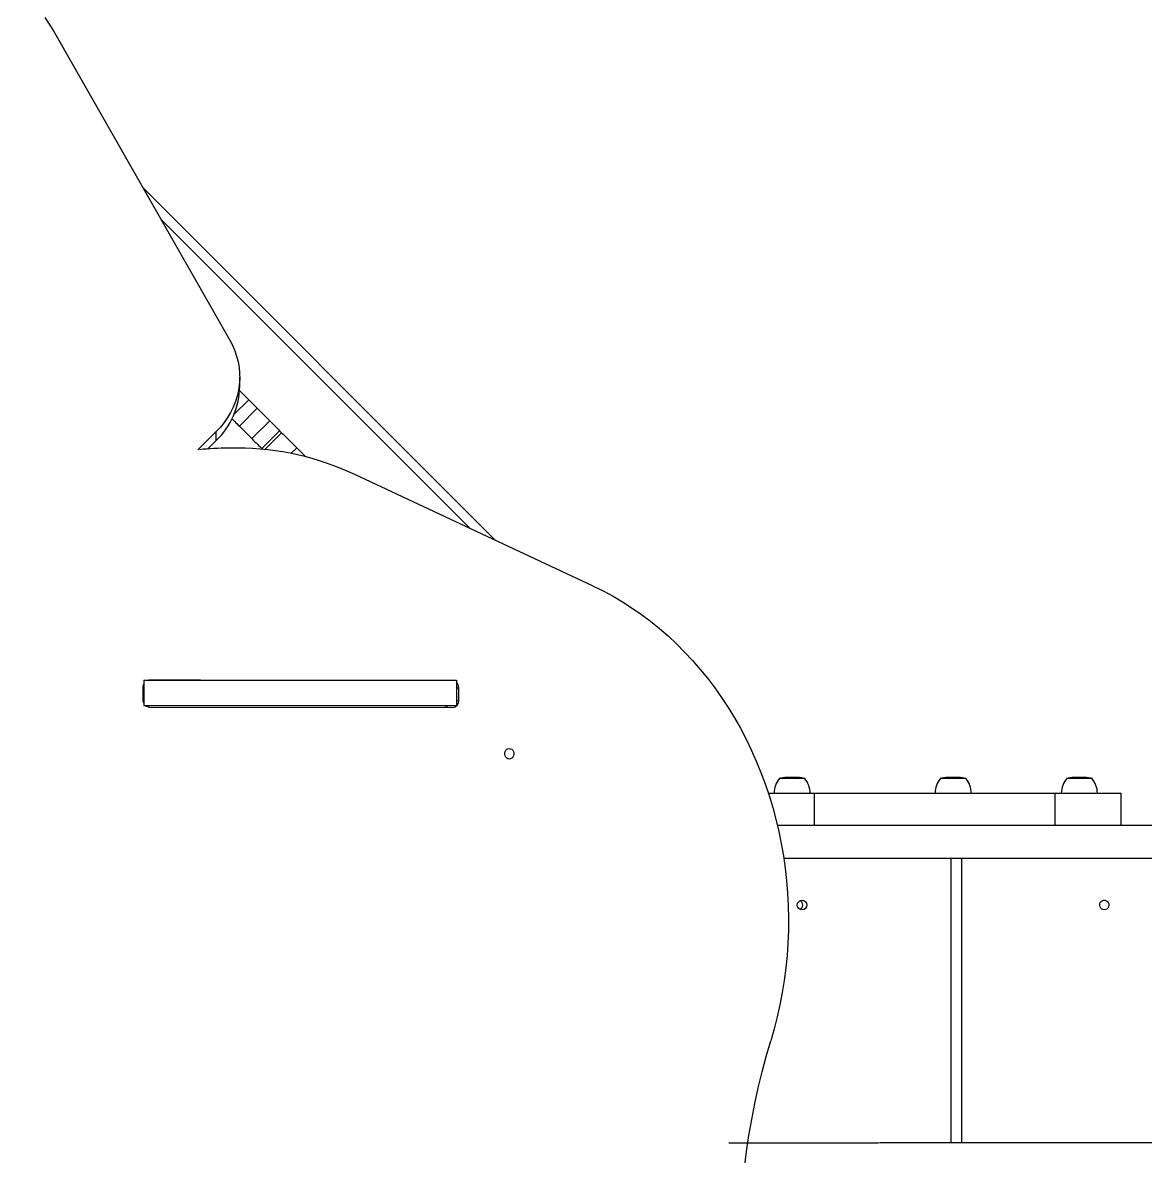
# Model space of a CAD drawing. Header units: millimetres. Extents: x -6502 to 7455, y -8041 to 5981.
# Drawn here: x 1468 to 2399, y -952 to -12 of the extents above; entities that cross this region are included whole.
import ezdxf

# ---------------------------------------------------------------- set-up
doc = ezdxf.new("R2010")
doc.units = ezdxf.units.MM
for name, color, linetype in [('DIKOM_ОБЪЕКТ', 7, 'Continuous'), ('DIKOM_РАЗМЕР_ЗОНА', 7, 'Continuous'), ('DIKOM_РАЗМЕР_ОБЪЕКТА', 7, 'Continuous')]:
    doc.layers.add(name, color=color, linetype=linetype)
doc.styles.add('style1', font='arial.ttf', dxfattribs={"width": 0.8})
doc.dimstyles.new('1-50', dxfattribs={"dimtxt": 300, "dimasz": 200, "dimexe": 100, "dimexo": 0, "dimgap": 100, "dimtad": 1, "dimtxsty": 'style1', "dimcen": 200, "dimclrd": 7, "dimclre": 7, "dimclrt": 7, "dimadec": 1, "dimazin": 2, "dimtfac": 1, "dimtmove": 0, "dimatfit": 2, "dimfxl": 0, "dimlwd": 25, "dimlwe": 18, "dimarcsym": 0})

# ---------------------------------------------------------------- blocks, each defined once
blk = doc.blocks.new('*D9')
at = {"layer": 'Defpoints', "color": 0, "transparency": 16777216}
for p in [(-5002.4, 2279.35), (3221.36, -679.08), (3221.36, -6822.7)]:
    blk.add_point(p, dxfattribs=at)
at = {"layer": 'DIKOM_РАЗМЕР_ОБЪЕКТА', "color": 7, "lineweight": 18, "transparency": 16777216}
for p, q in [((-5002.4, 2279.35), (-5002.4, -6922.7)), ((3221.36, -679.08), (3221.36, -6922.7))]:
    blk.add_line(p, q, dxfattribs=at)
at = {"layer": 'DIKOM_РАЗМЕР_ОБЪЕКТА', "color": 7, "lineweight": 25, "transparency": 16777216}
blk.add_line((-4802.4, -6822.7), (3021.36, -6822.7), dxfattribs=at)
at = {"layer": 'DIKOM_РАЗМЕР_ОБЪЕКТА', "color": 7, "transparency": 16777216}
for points in [[(-4802.4, -6789.37), (-4802.4, -6856.04), (-5002.4, -6822.7)], [(3021.36, -6789.37), (3021.36, -6856.04), (3221.36, -6822.7)]]:
    blk.add_solid(points, dxfattribs=at)
at = {"layer": 'DIKOM_РАЗМЕР_ОБЪЕКТА', "color": 7, "transparency": 16777216, "insert": (-897.4, -6569.53), "char_height": 300, "attachment_point": 5, "style": 'style1'}
blk.add_mtext('8200', dxfattribs=at)
blk = doc.blocks.new('*D10')
at = {"layer": 'Defpoints', "color": 0, "transparency": 16777216}
for p in [(971.84, 4480.93), (5953.26, 4480.93), (1279.72, -4050.19)]:
    blk.add_point(p, dxfattribs=at)
at = {"layer": 'DIKOM_РАЗМЕР_ОБЪЕКТА', "color": 7, "lineweight": 18, "transparency": 16777216}
for p, q in [((971.84, 4480.93), (6053.26, 4480.93)), ((1279.72, -4050.19), (6053.26, -4050.19))]:
    blk.add_line(p, q, dxfattribs=at)
at = {"layer": 'DIKOM_РАЗМЕР_ОБЪЕКТА', "color": 7, "lineweight": 25, "transparency": 16777216}
blk.add_line((5953.26, -3850.19), (5953.26, 4280.93), dxfattribs=at)
at = {"layer": 'DIKOM_РАЗМЕР_ОБЪЕКТА', "color": 7, "transparency": 16777216}
for points in [[(5919.93, 4280.93), (5986.59, 4280.93), (5953.26, 4480.93)], [(5919.93, -3850.19), (5986.59, -3850.19), (5953.26, -4050.19)]]:
    blk.add_solid(points, dxfattribs=at)
at = {"layer": 'DIKOM_РАЗМЕР_ОБЪЕКТА', "color": 7, "transparency": 16777216, "insert": (5700.09, 515.01), "char_height": 300, "attachment_point": 5, "rotation": 90, "style": 'style1'}
blk.add_mtext('8500', dxfattribs=at)
blk = doc.blocks.new('*D11')
at = {"layer": 'Defpoints', "color": 0, "transparency": 16777216}
for p in [(-6502.4, 2127.77), (4721.36, -677.29), (4721.36, -7940.86)]:
    blk.add_point(p, dxfattribs=at)
at = {"layer": 'DIKOM_РАЗМЕР_ЗОНА', "color": 7, "lineweight": 18, "transparency": 16777216}
for p, q in [((-6502.4, 2127.77), (-6502.4, -8040.86)), ((4721.36, -677.29), (4721.36, -8040.86))]:
    blk.add_line(p, q, dxfattribs=at)
at = {"layer": 'DIKOM_РАЗМЕР_ЗОНА', "color": 7, "lineweight": 25, "transparency": 16777216}
blk.add_line((-6302.4, -7940.86), (4521.36, -7940.86), dxfattribs=at)
at = {"layer": 'DIKOM_РАЗМЕР_ЗОНА', "color": 7, "transparency": 16777216}
for points in [[(-6302.4, -7907.52), (-6302.4, -7974.19), (-6502.4, -7940.86)], [(4521.36, -7907.52), (4521.36, -7974.19), (4721.36, -7940.86)]]:
    blk.add_solid(points, dxfattribs=at)
at = {"layer": 'DIKOM_РАЗМЕР_ЗОНА', "color": 7, "transparency": 16777216, "insert": (-207.97, -7687.68), "char_height": 300, "attachment_point": 5, "style": 'style1'}
blk.add_mtext('11200', dxfattribs=at)
blk = doc.blocks.new('*D12')
at = {"layer": 'Defpoints', "color": 0, "transparency": 16777216}
for p in [(1107.88, 5975.33), (979.72, -6050.19), (7355.2, -6050.19)]:
    blk.add_point(p, dxfattribs=at)
at = {"layer": 'DIKOM_РАЗМЕР_ЗОНА', "color": 7, "lineweight": 18, "transparency": 16777216}
for p, q in [((1107.88, 5975.33), (7455.2, 5975.33)), ((979.72, -6050.19), (7455.2, -6050.19))]:
    blk.add_line(p, q, dxfattribs=at)
at = {"layer": 'DIKOM_РАЗМЕР_ЗОНА', "color": 7, "lineweight": 25, "transparency": 16777216}
blk.add_line((7355.2, 5775.33), (7355.2, -5850.19), dxfattribs=at)
at = {"layer": 'DIKOM_РАЗМЕР_ЗОНА', "color": 7, "transparency": 16777216}
for points in [[(7321.86, 5775.33), (7388.53, 5775.33), (7355.2, 5975.33)], [(7321.86, -5850.19), (7388.53, -5850.19), (7355.2, -6050.19)]]:
    blk.add_solid(points, dxfattribs=at)
at = {"layer": 'DIKOM_РАЗМЕР_ЗОНА', "color": 7, "transparency": 16777216, "insert": (7102.02, 342.12), "char_height": 300, "attachment_point": 5, "rotation": 90, "style": 'style1'}
blk.add_mtext('12000', dxfattribs=at)

msp = doc.modelspace()

# ---------------------------------------------------------------- linework, layer by layer
at = {"layer": 'DIKOM_ОБЪЕКТ', "color": 7, "linetype": 'Continuous', "lineweight": 15}
for p, q in [((1493.099, -19.119), (1639.655, -275.867)), ((1860.594, -442.302), (1567.164, -148.872)), ((1839.343, -432.364), (1582.212, -175.233)), ((1647.939, -314.069), (1647.939, -306.569)), ((1647.82, -317.837), (1655.401, -325.418)), ((1655.401, -325.418), (1643.158, -337.662)), ((1662.555, -332.572), (1647.706, -347.421)), ((1662.555, -332.572), (1672.837, -342.853)), ((1647.706, -347.421), (1657.988, -357.703)), ((1672.837, -342.853), (1657.988, -357.703)), ((1628.413, -351.925), (1613.17, -367.168)), ((1628.413, -359.425), (1628.413, -351.925)), ((1681.123, -351.139), (1666.274, -365.989)), ((1682.788, -352.805), (1668.805, -366.789)), ((1681.123, -351.139), (1682.788, -352.805)), ((1628.413, -359.425), (1621.565, -366.273)), ((1646.028, -365.633), (1638.528, -365.633)), ((1666.274, -365.989), (1666.887, -366.602)), ((1695.285, -365.301), (1690.521, -370.065)), ((1695.285, -365.301), (1702.89, -372.907)), ((1941.638, -480.199), (1743.548, -387.569)), ((1568.227, -558.315), (1568.227, -579.315)), ((1568.227, -558.315), (1828.034, -558.315)), ((1571.914, -558.315), (1572.728, -558.242)), ((1607.786, -558.315), (1572.389, -558.254)), ((1615.286, -558.315), (1572.728, -558.242)), ((1828.034, -558.315), (1828.034, -579.315)), ((1567.524, -564.233), (1567.511, -574.634)), ((1828.034, -564.682), (1829.93, -564.682)), ((1829.916, -575.082), (1829.93, -564.682)), ((1568.227, -579.315), (1828.034, -579.315)), ((1572.63, -580.642), (1824.713, -581.073)), ((1828.034, -575.082), (1829.916, -575.082)), ((2103.505, -639.072), (2103.535, -639.069)), ((2105.846, -639.028), (2105.389, -639.028)), ((2106.206, -639.028), (2105.846, -639.028)), ((2107.266, -639.028), (2106.206, -639.028)), ((2106.388, -639.028), (2106.65, -639.028)), ((2108.317, -639.028), (2107.266, -639.028)), ((2108.173, -639.028), (2108.468, -639.028)), ((2109.722, -639.065), (2109.271, -639.051)), ((2110.985, -639.126), (2110.534, -639.1)), ((2237.343, -639.072), (2237.376, -639.07)), ((2239.681, -639.028), (2239.231, -639.028)), ((2240.04, -639.028), (2239.681, -639.028)), ((2241.1, -639.028), (2240.04, -639.028)), ((2240.239, -639.028), (2240.5, -639.028)), ((2242.16, -639.028), (2241.087, -639.028)), ((2242.013, -639.028), (2242.31, -639.028)), ((2243.554, -639.065), (2243.103, -639.051)), ((2244.818, -639.126), (2244.367, -639.1)), ((2342.141, -639.58), (2342.141, -639.072)), ((2344.435, -639.028), (2344.057, -639.028)), ((2344.774, -639.028), (2344.537, -639.028)), ((2345.834, -639.028), (2344.774, -639.028)), ((2345.181, -639.028), (2345.422, -639.028)), ((2347.001, -639.028), (2345.998, -639.028)), ((2348.262, -639.065), (2347.808, -639.051)), ((2347.83, -639.052), (2348.098, -639.06)), ((2349.534, -639.126), (2349.08, -639.1)), ((2117.664, -640.08), (2096.064, -640.08)), ((2098.912, -639.536), (2099.363, -639.469)), ((2099.349, -639.544), (2098.994, -639.538)), ((2099.975, -639.452), (2099.349, -639.544)), ((2099.363, -639.469), (2099.363, -639.542)), ((2099.452, -639.467), (2099.729, -639.459)), ((2099.729, -639.459), (2099.738, -639.458)), ((2099.729, -639.459), (2099.729, -639.488)), ((2099.738, -639.458), (2100.191, -639.37)), ((2099.738, -639.458), (2099.738, -639.487)), ((2100.506, -639.314), (2099.975, -639.452)), ((2100.361, -639.337), (2100.46, -639.326)), ((2100.787, -639.282), (2100.784, -639.282)), ((2101.984, -639.22), (2100.854, -639.275)), ((2101.236, -639.254), (2102.156, -639.185)), ((2102.17, -639.183), (2101.926, -639.188)), ((2102.687, -639.162), (2101.984, -639.22)), ((2102.047, -639.171), (2102.25, -639.155)), ((2102.156, -639.185), (2102.17, -639.183)), ((2102.156, -639.185), (2102.156, -639.206)), ((2102.17, -639.183), (2102.17, -639.205)), ((2102.25, -639.155), (2102.25, -639.198)), ((2102.384, -639.157), (2102.687, -639.162)), ((2110.813, -639.124), (2110.985, -639.126)), ((2114.046, -639.422), (2113.299, -639.327)), ((2114.548, -639.499), (2113.343, -639.339)), ((2114.432, -639.497), (2114.548, -639.499)), ((2251.506, -640.08), (2229.906, -640.08)), ((2232.759, -639.536), (2233.21, -639.469)), ((2233.174, -639.544), (2232.841, -639.538)), ((2233.8, -639.452), (2233.174, -639.544)), ((2233.21, -639.469), (2233.21, -639.539)), ((2233.299, -639.466), (2233.557, -639.459)), ((2233.557, -639.459), (2233.566, -639.458)), ((2233.557, -639.459), (2233.557, -639.488)), ((2233.566, -639.458), (2234.024, -639.372)), ((2233.566, -639.458), (2233.566, -639.486)), ((2234.346, -639.314), (2233.8, -639.452)), ((2234.208, -639.337), (2234.292, -639.328)), ((2234.646, -639.28), (2234.644, -639.28)), ((2235.81, -639.22), (2234.695, -639.275)), ((2235.094, -639.253), (2235.986, -639.185)), ((2236, -639.183), (2235.771, -639.188)), ((2236.514, -639.162), (2235.81, -639.22)), ((2235.885, -639.172), (2236.098, -639.155)), ((2235.986, -639.185), (2236, -639.183)), ((2235.986, -639.185), (2235.986, -639.206)), ((2236, -639.183), (2236, -639.204)), ((2236.098, -639.155), (2236.098, -639.196)), ((2236.229, -639.157), (2236.514, -639.162)), ((2244.652, -639.124), (2244.818, -639.126)), ((2247.884, -639.422), (2247.136, -639.327)), ((2248.384, -639.499), (2247.178, -639.339)), ((2248.268, -639.497), (2248.384, -639.499)), ((2356.332, -640.08), (2334.732, -640.08)), ((2337.819, -639.544), (2337.714, -639.539)), ((2337.766, -639.52), (2338.109, -639.469)), ((2338.449, -639.452), (2337.819, -639.544)), ((2338.109, -639.469), (2338.109, -639.502)), ((2338.169, -639.465), (2338.246, -639.459)), ((2338.246, -639.459), (2338.256, -639.458)), ((2338.246, -639.459), (2338.246, -639.482)), ((2338.256, -639.458), (2338.728, -639.392)), ((2338.256, -639.458), (2338.256, -639.48)), ((2339.095, -639.329), (2338.449, -639.452)), ((2340.472, -639.22), (2339.657, -639.267)), ((2340.087, -639.239), (2340.686, -639.185)), ((2341.179, -639.162), (2340.472, -639.22)), ((2340.701, -639.183), (2340.627, -639.187)), ((2340.663, -639.183), (2341.015, -639.155)), ((2340.686, -639.185), (2340.701, -639.183)), ((2340.686, -639.185), (2340.686, -639.202)), ((2340.701, -639.183), (2340.701, -639.201)), ((2341.015, -639.155), (2341.015, -639.175)), ((2341.082, -639.158), (2341.179, -639.162)), ((2349.455, -639.123), (2349.534, -639.126)), ((2350.588, -639.181), (2350.601, -639.184)), ((2352.647, -639.422), (2351.895, -639.327)), ((2351.895, -639.343), (2351.895, -639.327)), ((2353.121, -639.499), (2351.907, -639.339)), ((2352.594, -639.419), (2352.647, -639.422)), ((2353.049, -639.496), (2353.121, -639.499)), ((2087.107, -652.08), (2125.353, -652.08)), ((2125.353, -679.08), (2125.353, -652.08)), ((2125.353, -652.08), (2325.158, -652.08)), ((2325.158, -652.08), (2325.158, -679.08)), ((2325.158, -652.08), (2380.341, -652.08)), ((2380.341, -679.08), (2380.341, -652.08)), ((3209.826, -679.08), (2094.712, -679.08)), ((2099.964, -706.08), (3209.826, -706.08)), ((2239.165, -942.634), (2239.165, -706.08)), ((2247.711, -706.08), (2247.711, -942.625))]:
    msp.add_line(p, q, dxfattribs=at)
at = {"layer": 'DIKOM_ОБЪЕКТ', "color": 7, "linetype": 'Continuous', "lineweight": 15, "flags": 128}
for points in [[(1485.986, -8.051), (1489.698, -13.51), (1493.099, -19.119)], [(1639.655, -275.867), (1641.928, -280.221), (1643.849, -284.701), (1645.409, -289.285), (1646.601, -293.951), (1647.418, -298.677), (1647.857, -303.441), (1647.916, -308.22), (1647.595, -312.99), (1646.894, -317.73), (1645.818, -322.417), (1644.371, -327.029), (1642.56, -331.543), (1640.395, -335.939), (1637.885, -340.195), (1635.042, -344.29), (1631.88, -348.207), (1628.413, -351.925)], [(1655.401, -325.418), (1656.155, -326.172), (1656.964, -326.981), (1657.821, -327.838), (1658.719, -328.735), (1659.649, -329.665), (1660.604, -330.62), (1661.575, -331.592), (1662.555, -332.572)], [(1641.528, -341.244), (1642.115, -341.83), (1642.972, -342.687), (1643.869, -343.584), (1644.799, -344.515), (1645.754, -345.47), (1646.726, -346.441), (1647.706, -347.421)], [(1672.837, -342.853), (1674.023, -344.04), (1675.195, -345.211), (1676.336, -346.353), (1677.434, -347.451), (1678.474, -348.491), (1679.444, -349.46), (1680.33, -350.347), (1681.123, -351.139)], [(1682.788, -352.805), (1683.974, -353.991), (1685.314, -355.33), (1686.786, -356.803), (1688.368, -358.385), (1690.036, -360.052), (1691.762, -361.779), (1693.521, -363.538), (1695.285, -365.301)], [(1657.988, -357.703), (1659.174, -358.889), (1660.345, -360.06), (1661.487, -361.202), (1662.585, -362.3), (1663.625, -363.34), (1664.595, -364.31), (1665.481, -365.196), (1666.274, -365.989)], [(1941.638, -480.199), (1949.921, -484.267), (1958.077, -488.663), (1966.097, -493.383), (1973.97, -498.421), (1981.687, -503.771), (1989.239, -509.427), (1996.617, -515.381), (2003.812, -521.627), (2010.815, -528.156), (2017.618, -534.962), (2024.213, -542.036), (2030.591, -549.37), (2036.746, -556.954), (2042.67, -564.78), (2048.355, -572.838), (2053.795, -581.119), (2058.984, -589.612), (2063.914, -598.308), (2068.581, -607.195), (2072.978, -616.265), (2077.101, -625.504), (2080.943, -634.903), (2084.502, -644.45), (2087.772, -654.134), (2090.75, -663.942), (2093.431, -673.864), (2095.814, -683.887), (2097.894, -693.999), (2099.669, -704.189), (2101.138, -714.443), (2102.299, -724.75), (2103.149, -735.097), (2103.689, -745.472), (2103.917, -755.863), (2103.833, -766.256), (2103.437, -776.64), (2102.73, -787.001), (2101.713, -797.328), (2100.386, -807.609), (2098.752, -817.83), (2096.812, -827.979), (2094.569, -838.045), (2092.025, -848.015), (2089.184, -857.877)], [(1871.856, -623.854), (1870.783, -623.674), (1869.797, -623.152), (1868.978, -622.33), (1868.393, -621.276), (1868.089, -620.074), (1868.091, -618.821), (1868.398, -617.62), (1868.986, -616.568), (1869.807, -615.749), (1870.794, -615.23), (1871.868, -615.054), (1872.941, -615.234), (1873.927, -615.756), (1874.745, -616.577), (1875.33, -617.632), (1875.634, -618.834), (1875.633, -620.086), (1875.326, -621.288), (1874.738, -622.34), (1873.917, -623.159), (1872.93, -623.677), (1871.856, -623.854)], [(2366.242, -749.08), (2365.124, -748.903), (2364.105, -748.385), (2363.276, -747.574), (2362.711, -746.542), (2362.46, -745.379), (2362.544, -744.19), (2362.957, -743.08), (2363.662, -742.148), (2364.596, -741.476), (2365.677, -741.125), (2366.807, -741.125), (2367.888, -741.476), (2368.822, -742.148), (2369.527, -743.08), (2369.94, -744.19), (2370.024, -745.379), (2369.773, -746.542), (2369.207, -747.574), (2368.379, -748.385), (2367.36, -748.903), (2366.242, -749.08)], [(2067.366, -963.215), (2069.052, -949.793), (2071.038, -936.426), (2073.324, -923.123), (2075.908, -909.892), (2078.788, -896.744), (2081.962, -883.686), (2085.428, -870.728), (2089.184, -857.877)]]:
    msp.add_lwpolyline(points, dxfattribs=at)
at = {"layer": 'DIKOM_ОБЪЕКТ', "color": 7, "linetype": 'Continuous', "lineweight": 15}
msp.add_circle((2115.156, -745.103), 3.978, dxfattribs=at)
for centre, radius, start, end in [((1583.628, -313.264), 64.316, 314.133367, 359.282745), ((1638.536, -590.947), 225.314, 90.00212, 96.095239), ((1645.508, -595.685), 230.052, 64.775622, 89.870626), ((1574.232, -564.218), 6.707, 153.543238, 180.131036), ((1823.551, -564.577), 6.38, 359.06413, 45.351319), ((1574.22, -574.666), 6.709, 179.724801, 206.708643), ((1572.773, -575.819), 4.825, 226.431606, 268.301695), ((1817.11, -576.141), 4.94, 275.133219, 320.014607), ((1824.29, -575.45), 5.639, 274.30233, 3.74309), ((1863.103, -619.454), 5.069, 351.137442, 8.862558), ((2105.389, -680.863), 41.836, 93.159912, 94.120659), ((2105.389, -680.863), 41.836, 90, 92.537304), ((2108.339, -680.863), 41.836, 87.237962, 88.367348), ((2108.339, -680.863), 41.836, 85.587404, 86.60803), ((2239.231, -680.863), 41.836, 93.161536, 94.115979), ((2239.231, -680.863), 41.836, 90, 92.539019), ((2242.181, -680.863), 41.836, 87.241595, 88.370165), ((2242.181, -680.863), 41.836, 85.597801, 86.612166), ((2344.057, -680.863), 41.836, 93.19471, 94.079866), ((2344.057, -680.863), 41.836, 90, 92.591556), ((2347.007, -680.863), 41.836, 87.269606, 88.391923), ((2347.007, -680.863), 41.836, 85.72996, 86.644142), ((2110.541, -652.24), 18.677, 139.378843, 179.509067), ((2105.389, -680.863), 41.836, 98.798533, 102.879622), ((2105.389, -680.863), 41.836, 97.142968, 98.163952), ((2105.389, -680.863), 41.836, 96.319882, 96.640781), ((2105.389, -680.863), 41.836, 94.750336, 95.701268), ((2108.339, -680.863), 41.836, 82.255562, 84.947129), ((2108.339, -680.863), 41.836, 77.120378, 81.619103), ((2103.187, -652.24), 18.677, 0.490933, 40.621157), ((2244.383, -652.24), 18.677, 139.378843, 179.509067), ((2239.231, -680.863), 41.836, 98.790276, 102.879622), ((2239.231, -680.863), 41.836, 97.155172, 98.156144), ((2239.231, -680.863), 41.836, 96.294747, 96.652073), ((2239.231, -680.863), 41.836, 94.745152, 95.678508), ((2242.181, -680.863), 41.836, 82.263003, 84.95991), ((2242.181, -680.863), 41.836, 77.120378, 81.627032), ((2237.029, -652.24), 18.677, 0.490933, 40.621157), ((2349.209, -652.24), 18.677, 139.378843, 179.509067), ((2344.057, -680.863), 41.836, 98.726562, 102.879622), ((2344.057, -680.863), 41.836, 97.323229, 98.095763), ((2344.057, -680.863), 41.836, 96.039969, 96.814617), ((2344.057, -680.863), 41.836, 94.705074, 95.447943), ((2347.007, -680.863), 41.836, 82.320554, 85.101336), ((2347.007, -680.863), 41.836, 77.120378, 81.688349), ((2341.855, -652.24), 18.677, 0.490933, 40.621157), ((2111.719, -745.08), 4.011, 295.735696, 64.264304)]:
    msp.add_arc(centre, radius, start, end, dxfattribs=at)
for points, knots in [([(2103.054, -639.096), (2103.044, -639.095), (2103.027, -639.093), (2103.244, -639.085), (2103.454, -639.078), (2103.531, -639.075)], [0, 0, 0, 0, 0.4745565, 0.8099314, 1, 1, 1, 1]), ([(2104.944, -639.052), (2104.747, -639.057), (2104.352, -639.068), (2103.818, -639.082), (2103.409, -639.092), (2103.149, -639.096), (2103.085, -639.096), (2103.054, -639.096)], [0, 0, 0, 0, 0.2120676, 0.4264481, 0.6117603, 0.8096926, 1, 1, 1, 1]), ([(2104.888, -639.044), (2104.709, -639.049), (2104.4, -639.056), (2104.008, -639.065), (2103.718, -639.071), (2103.564, -639.073), (2103.522, -639.072), (2103.505, -639.072)], [0, 0, 0, 0, 0.2539028, 0.4390902, 0.624013, 0.8482644, 1, 1, 1, 1]), ([(2105.929, -639.03), (2105.925, -639.029), (2105.919, -639.027), (2105.711, -639.028), (2105.424, -639.033), (2105.129, -639.039), (2104.943, -639.043), (2104.888, -639.044)], [0, 0, 0, 0, 0.253252, 0.4657914, 0.6779395, 0.9041293, 1, 1, 1, 1]), ([(2106.21, -639.028), (2106.117, -639.029), (2105.931, -639.03), (2105.465, -639.039), (2105.118, -639.048), (2104.944, -639.052)], [0, 0, 0, 0, 0.3362047, 0.6672049, 1, 1, 1, 1]), ([(2108.173, -639.028), (2108.116, -639.028), (2107.83, -639.029), (2107.462, -639.028), (2107.08, -639.028), (2106.929, -639.029), (2106.858, -639.03)], [0, 0, 0, 0, 0.1307451, 0.6537547, 0.83974, 1, 1, 1, 1]), ([(2107.493, -639.03), (2107.361, -639.03), (2107.15, -639.03), (2106.938, -639.03), (2106.858, -639.03)], [0, 0, 0, 0, 0.6237278, 1, 1, 1, 1]), ([(2107.232, -639.028), (2107.529, -639.028), (2107.836, -639.028), (2108.144, -639.028), (2108.155, -639.028)], [0, 0, 0, 0, 0.9632858, 1, 1, 1, 1]), ([(2109.062, -639.034), (2108.968, -639.033), (2108.499, -639.026), (2107.976, -639.027), (2107.547, -639.03), (2107.493, -639.03)], [0, 0, 0, 0, 0.1793692, 0.896963, 1, 1, 1, 1]), ([(2109.271, -639.051), (2109.247, -639.048), (2109.178, -639.037), (2109.108, -639.035), (2109.062, -639.034)], [0, 0, 0, 0, 0.3438949, 1, 1, 1, 1]), ([(2109.531, -639.054), (2109.578, -639.052), (2109.642, -639.05), (2109.706, -639.062), (2109.722, -639.065)], [0, 0, 0, 0, 0.7455444, 1, 1, 1, 1]), ([(2110.534, -639.1), (2110.501, -639.093), (2110.442, -639.079), (2110.382, -639.084), (2110.355, -639.086)], [0, 0, 0, 0, 0.5493872, 1, 1, 1, 1]), ([(2236.892, -639.096), (2236.884, -639.095), (2236.871, -639.093), (2237.078, -639.085), (2237.271, -639.079), (2237.331, -639.077)], [0, 0, 0, 0, 0.495149, 0.845085, 1, 1, 1, 1]), ([(2238.772, -639.052), (2238.575, -639.057), (2238.18, -639.068), (2237.648, -639.082), (2237.241, -639.092), (2236.984, -639.096), (2236.922, -639.096), (2236.892, -639.096)], [0, 0, 0, 0, 0.2120681, 0.426451, 0.611735, 0.8096811, 1, 1, 1, 1]), ([(2238.719, -639.044), (2238.54, -639.049), (2238.23, -639.056), (2237.84, -639.065), (2237.552, -639.071), (2237.4, -639.073), (2237.36, -639.072), (2237.343, -639.072)], [0, 0, 0, 0, 0.2539158, 0.439083, 0.6240355, 0.8482802, 1, 1, 1, 1]), ([(2239.768, -639.03), (2239.763, -639.029), (2239.756, -639.027), (2239.544, -639.028), (2239.255, -639.033), (2238.959, -639.039), (2238.774, -639.043), (2238.719, -639.044)], [0, 0, 0, 0, 0.2564338, 0.4680808, 0.6793215, 0.9045031, 1, 1, 1, 1]), ([(2240.045, -639.028), (2239.95, -639.029), (2239.762, -639.03), (2239.293, -639.039), (2238.946, -639.048), (2238.772, -639.052)], [0, 0, 0, 0, 0.3368531, 0.6675237, 1, 1, 1, 1]), ([(2242.013, -639.028), (2241.956, -639.028), (2241.667, -639.029), (2241.296, -639.028), (2240.912, -639.028), (2240.759, -639.029), (2240.688, -639.03)], [0, 0, 0, 0, 0.1307572, 0.6537938, 0.8397638, 1, 1, 1, 1]), ([(2241.324, -639.03), (2241.192, -639.03), (2240.98, -639.03), (2240.768, -639.03), (2240.688, -639.03)], [0, 0, 0, 0, 0.623826, 1, 1, 1, 1]), ([(2241.082, -639.028), (2241.377, -639.028), (2241.681, -639.028), (2241.985, -639.028), (2241.994, -639.028)], [0, 0, 0, 0, 0.9684452, 1, 1, 1, 1]), ([(2242.904, -639.034), (2242.81, -639.033), (2242.337, -639.026), (2241.81, -639.027), (2241.378, -639.03), (2241.324, -639.03)], [0, 0, 0, 0, 0.1793981, 0.8969706, 1, 1, 1, 1]), ([(2243.103, -639.051), (2243.08, -639.048), (2243.014, -639.037), (2242.948, -639.035), (2242.904, -639.034)], [0, 0, 0, 0, 0.3438893, 1, 1, 1, 1]), ([(2243.37, -639.054), (2243.416, -639.052), (2243.477, -639.05), (2243.539, -639.062), (2243.554, -639.065)], [0, 0, 0, 0, 0.7483106, 1, 1, 1, 1]), ([(2244.367, -639.1), (2244.336, -639.093), (2244.278, -639.079), (2244.221, -639.084), (2244.194, -639.086)], [0, 0, 0, 0, 0.5410647, 1, 1, 1, 1]), ([(2343.448, -639.052), (2343.251, -639.057), (2342.856, -639.068), (2342.342, -639.082), (2341.963, -639.092), (2341.741, -639.096), (2341.705, -639.096), (2341.687, -639.096)], [0, 0, 0, 0, 0.2120435, 0.426464, 0.6117481, 0.8096908, 1, 1, 1, 1]), ([(2341.709, -639.095), (2341.72, -639.094), (2341.741, -639.093), (2341.936, -639.086), (2342.108, -639.081), (2342.139, -639.08)], [0, 0, 0, 0, 0.4718253, 0.903584, 1, 1, 1, 1]), ([(2343.424, -639.044), (2343.245, -639.049), (2342.936, -639.056), (2342.562, -639.065), (2342.297, -639.071), (2342.172, -639.073), (2342.15, -639.072), (2342.141, -639.072)], [0, 0, 0, 0, 0.2539054, 0.4391069, 0.6240425, 0.8482897, 1, 1, 1, 1]), ([(2344.564, -639.03), (2344.548, -639.029), (2344.52, -639.027), (2344.277, -639.028), (2343.97, -639.033), (2343.667, -639.039), (2343.48, -639.043), (2343.424, -639.044)], [0, 0, 0, 0, 0.2733131, 0.4801683, 0.6865804, 0.9067263, 1, 1, 1, 1]), ([(2344.787, -639.028), (2344.679, -639.029), (2344.467, -639.03), (2343.975, -639.039), (2343.624, -639.048), (2343.448, -639.052)], [0, 0, 0, 0, 0.3424233, 0.6702865, 1, 1, 1, 1]), ([(2344.55, -639.028), (2344.598, -639.028), (2344.785, -639.028), (2344.978, -639.035), (2345.023, -639.038), (2345.045, -639.039)], [0, 0, 0, 0, 0.148297, 0.5889104, 1, 1, 1, 1]), ([(2345.327, -639.028), (2345.347, -639.028), (2345.396, -639.028), (2345.46, -639.028), (2345.504, -639.029), (2345.519, -639.029)], [0, 0, 0, 0, 0.3227349, 0.7599239, 1, 1, 1, 1]), ([(2346.814, -639.028), (2346.751, -639.028), (2346.438, -639.029), (2346.037, -639.028), (2345.621, -639.028), (2345.456, -639.029), (2345.379, -639.03)], [0, 0, 0, 0, 0.1307829, 0.6537918, 0.8397785, 1, 1, 1, 1]), ([(2346.018, -639.03), (2345.885, -639.03), (2345.672, -639.03), (2345.459, -639.03), (2345.379, -639.03)], [0, 0, 0, 0, 0.6238327, 1, 1, 1, 1]), ([(2345.95, -639.028), (2345.966, -639.028), (2346.248, -639.027), (2346.529, -639.028), (2346.794, -639.028)], [0, 0, 0, 0, 0.0577531, 1, 1, 1, 1]), ([(2347.73, -639.034), (2347.627, -639.033), (2347.116, -639.026), (2346.545, -639.027), (2346.077, -639.03), (2346.018, -639.03)], [0, 0, 0, 0, 0.1793893, 0.8969718, 1, 1, 1, 1]), ([(2346.814, -639.028), (2346.815, -639.028), (2346.922, -639.029), (2347.03, -639.028), (2347.135, -639.028)], [0, 0, 0, 0, 0.0155942, 1, 1, 1, 1]), ([(2347.808, -639.051), (2347.799, -639.048), (2347.773, -639.037), (2347.747, -639.035), (2347.73, -639.034)], [0, 0, 0, 0, 0.3439322, 1, 1, 1, 1]), ([(2348.098, -639.06), (2348.108, -639.056), (2348.156, -639.038), (2348.211, -639.041), (2348.256, -639.062), (2348.262, -639.065)], [0, 0, 0, 0, 0.1776626, 0.8883958, 1, 1, 1, 1]), ([(2349.08, -639.1), (2349.067, -639.093), (2349.041, -639.077), (2349.014, -639.084), (2349, -639.087)], [0, 0, 0, 0, 0.4616579, 1, 1, 1, 1]), ([(2100.553, -639.308), (2100.547, -639.309), (2100.531, -639.311), (2100.516, -639.313), (2100.506, -639.314)], [0, 0, 0, 0, 0.3673102, 1, 1, 1, 1]), ([(2113.343, -639.339), (2113.105, -639.312), (2112.733, -639.269), (2112.239, -639.218), (2111.883, -639.182), (2111.635, -639.158), (2111.577, -639.154), (2111.559, -639.153)], [0, 0, 0, 0, 0.3046046, 0.4779086, 0.6511312, 0.8939867, 1, 1, 1, 1]), ([(2113.299, -639.327), (2113.138, -639.309), (2112.882, -639.279), (2112.531, -639.242), (2112.26, -639.213), (2112.015, -639.189), (2111.932, -639.182), (2111.902, -639.182), (2111.898, -639.181)], [0, 0, 0, 0, 0.2300817, 0.3673397, 0.5056118, 0.6898296, 0.9568733, 1, 1, 1, 1]), ([(2234.386, -639.309), (2234.383, -639.31), (2234.37, -639.311), (2234.356, -639.313), (2234.346, -639.314)], [0, 0, 0, 0, 0.2344144, 1, 1, 1, 1]), ([(2247.178, -639.339), (2246.94, -639.312), (2246.568, -639.27), (2246.075, -639.218), (2245.72, -639.181), (2245.47, -639.157), (2245.412, -639.154), (2245.394, -639.152)], [0, 0, 0, 0, 0.3007426, 0.4717679, 0.6427693, 0.882542, 1, 1, 1, 1]), ([(2247.136, -639.327), (2246.976, -639.309), (2246.719, -639.279), (2246.369, -639.242), (2246.099, -639.213), (2245.855, -639.189), (2245.775, -639.182), (2245.746, -639.182), (2245.742, -639.181)], [0, 0, 0, 0, 0.23006, 0.3673573, 0.5056014, 0.6898323, 0.9568844, 1, 1, 1, 1]), ([(2351.907, -639.339), (2351.668, -639.312), (2351.293, -639.269), (2350.815, -639.218), (2350.478, -639.181), (2350.202, -639.151), (2350.158, -639.147), (2350.133, -639.145)], [0, 0, 0, 0, 0.2554172, 0.40068, 0.5458884, 0.7495128, 1, 1, 1, 1]), ([(2351.895, -639.327), (2351.734, -639.309), (2351.476, -639.279), (2351.132, -639.242), (2350.877, -639.213), (2350.658, -639.189), (2350.602, -639.182), (2350.59, -639.182), (2350.588, -639.181)], [0, 0, 0, 0, 0.2300851, 0.3673626, 0.5056189, 0.6898354, 0.9568843, 1, 1, 1, 1]), ([(3183.325, -941.736), (3176.059, -941.743), (3161.53, -941.757), (3139.593, -941.777), (3117.374, -941.798), (3094.729, -941.819), (3071.518, -941.841), (3047.597, -941.864), (3023.516, -941.886), (2999.207, -941.909), (2974.766, -941.932), (2949.57, -941.956), (2923.686, -941.981), (2897.189, -942.006), (2871.444, -942.03), (2846.594, -942.054), (2822.744, -942.076), (2798.65, -942.099), (2774.359, -942.122), (2749.752, -942.146), (2724.742, -942.169), (2701.88, -942.191), (2681.282, -942.211), (2663.105, -942.228), (2644.596, -942.246), (2625.728, -942.264), (2606.472, -942.282), (2586.798, -942.301), (2566.679, -942.32), (2545.526, -942.34), (2523.316, -942.362), (2500.146, -942.384), (2476.678, -942.406), (2453.024, -942.429), (2429.292, -942.452), (2407.292, -942.473), (2387.113, -942.492), (2368.787, -942.51), (2350.718, -942.527), (2332.988, -942.544), (2315.68, -942.561), (2298.878, -942.577), (2282.662, -942.592), (2267.122, -942.607), (2252.333, -942.621), (2238.232, -942.634), (2224.767, -942.647), (2211.11, -942.66), (2197.328, -942.673), (2183.457, -942.686), (2170.137, -942.699), (2154.171, -942.714), (2135.889, -942.731), (2115.579, -942.75), (2096, -942.768), (2076.916, -942.786), (2063.145, -942.799), (2055.646, -942.806), (2054.41, -942.807)], [0, 0, 0, 0, 0.026172, 0.0523281, 0.0784535, 0.1045363, 0.1305689, 0.1565489, 0.1824813, 0.2062225, 0.2299585, 0.2537157, 0.277516, 0.3013769, 0.3253123, 0.3458957, 0.3665468, 0.3872696, 0.4080541, 0.4288562, 0.4496304, 0.4703381, 0.4845212, 0.4986533, 0.5127318, 0.5267577, 0.5407366, 0.5546784, 0.5685985, 0.5825179, 0.5975802, 0.6126999, 0.6278857, 0.6431338, 0.6584348, 0.6737794, 0.6858579, 0.6979333, 0.709985, 0.7219978, 0.7339633, 0.7458806, 0.7577582, 0.7696149, 0.7814793, 0.7933754, 0.8053164, 0.8173053, 0.831488, 0.8457068, 0.8599282, 0.8741129, 0.8984344, 0.9226707, 0.9468618, 0.9710387, 0.9952264, 1, 1, 1, 1])]:
    msp.add_open_spline(points, degree=3, knots=knots, dxfattribs=at)

# ---------------------------------------------------------------- dimensions: what is measured, and where the dimension line sits
at = {"layer": 'DIKOM_РАЗМЕР_ЗОНА'}
dim = msp.add_linear_dim(base=(7355.196, -6050.188), p1=(1107.882, 5975.329), p2=(979.715, -6050.188), angle=90, text='12000', dimstyle='1-50', dxfattribs=at)
dim.commit()
dim.dimension.update_dxf_attribs({"geometry": '*D12', "text_midpoint": (7355.196, 342.124), "dimtype": 160})
dim = msp.add_linear_dim(base=(4721.362, -7940.857), p1=(-6502.402, 2127.774), p2=(4721.362, -677.294), text='11200', dimstyle='1-50', dxfattribs=at)
dim.commit()
dim.dimension.update_dxf_attribs({"geometry": '*D11', "text_midpoint": (-207.972, -7940.857), "dimtype": 160})
at = {"layer": 'DIKOM_РАЗМЕР_ОБЪЕКТА'}
dim = msp.add_linear_dim(base=(5953.26, 4480.931), p1=(1279.715, -4050.188), p2=(971.837, 4480.931), angle=90, text='8500', dimstyle='1-50', dxfattribs=at)
dim.commit()
dim.dimension.update_dxf_attribs({"geometry": '*D10', "text_midpoint": (5953.26, 515.015), "dimtype": 160})
dim = msp.add_linear_dim(base=(3221.362, -6822.702), p1=(-5002.4, 2279.348), p2=(3221.362, -679.08), text='8200', dimstyle='1-50', dxfattribs=at)
dim.commit()
dim.dimension.update_dxf_attribs({"geometry": '*D9', "text_midpoint": (-897.403, -6822.702), "dimtype": 160})

doc.saveas('drawing.dxf')
